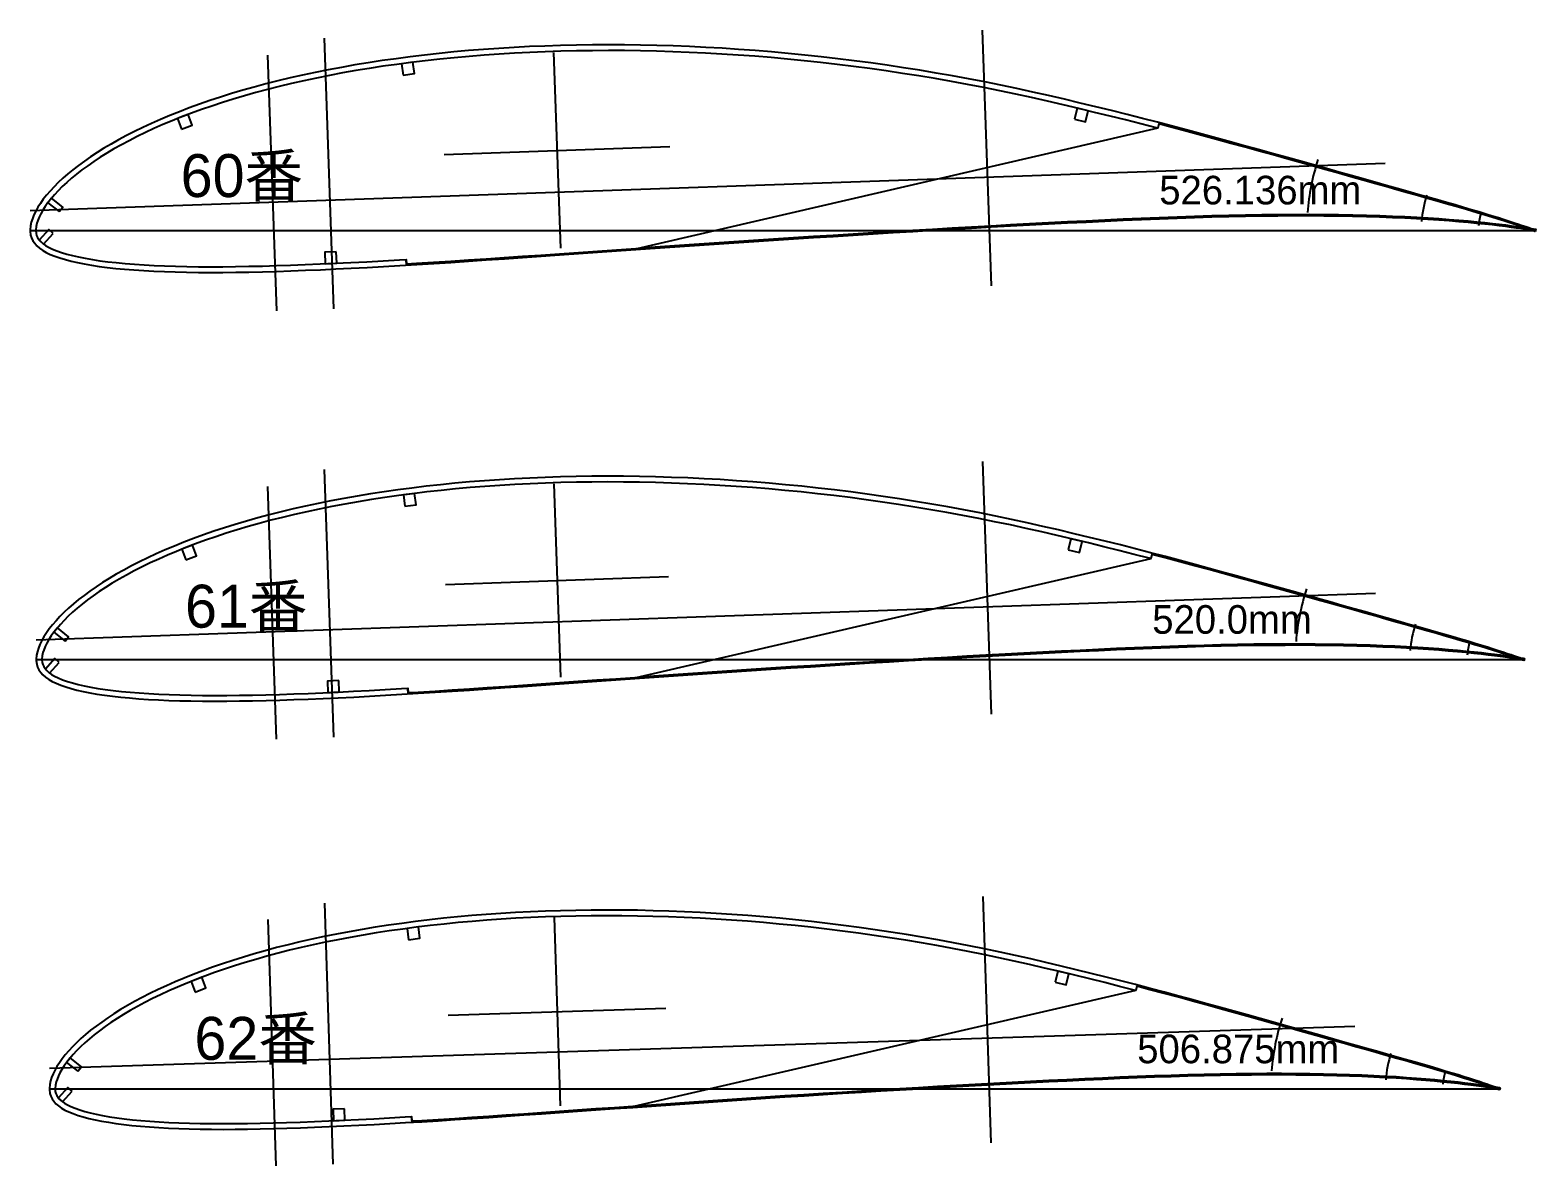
# Model space of a CAD drawing. Header units: metres. Extents: x -217 to 403, y -3621 to 82.
# Drawn here: x -184 to 342, y -2577 to -2180 of the extents above; entities that cross this region are included whole.
import ezdxf

# ---------------------------------------------------------------- set-up
doc = ezdxf.new("R2010")
doc.units = ezdxf.units.M
for name, color, linetype in [('FoilLayer', 7, 'Continuous'), ('RefFoilLayer', 7, 'Continuous'), ('StringerLayer', 7, 'Continuous'), ('SubLayer', 7, 'Continuous'), ('TextLayer', 7, 'Continuous')]:
    doc.layers.add(name, color=color, linetype=linetype)
doc.styles.add('MSゴシック', font='bigfont')

msp = doc.modelspace()

# ---------------------------------------------------------------- linework, layer by layer
at = {"layer": 'FoilLayer'}
for p, q in [((209.95, -2214.31), (26.31, -2256.82)), ((210.45, -2212.38), (209.95, -2214.31)), ((-52.61, -2262.14), (-52.73, -2260.15)), ((207.49, -2364.75), (26, -2406.74)), ((208, -2362.81), (207.49, -2364.75)), ((-52, -2412), (-52.12, -2410.01)), ((202.75, -2513.75), (202.24, -2515.69)), ((202.24, -2515.69), (25.34, -2556.57)), ((-50.69, -2561.7), (-50.81, -2559.7))]:
    msp.add_line(p, q, dxfattribs=at)
for points in [[(341.84, -2250.4), (341.74, -2250.36), (341.42, -2250.26), (340.93, -2250.08), (340.25, -2249.85), (339.4, -2249.55), (338.38, -2249.2), (337.19, -2248.8), (335.83, -2248.35), (334.32, -2247.84), (332.65, -2247.3), (330.82, -2246.71), (328.83, -2246.09), (326.69, -2245.43), (324.4, -2244.72), (321.95, -2243.98), (319.36, -2243.21), (316.62, -2242.4), (313.73, -2241.56), (310.7, -2240.68), (307.52, -2239.78), (304.2, -2238.83), (300.74, -2237.85), (297.16, -2236.83), (293.45, -2235.79), (289.61, -2234.7), (285.65, -2233.59), (281.58, -2232.43), (277.4, -2231.25), (273.12, -2230.04), (268.73, -2228.81), (264.24, -2227.56), (259.66, -2226.27), (254.99, -2224.96), (250.24, -2223.64), (245.41, -2222.3), (240.51, -2220.95), (235.52, -2219.58), (230.48, -2218.2), (225.38, -2216.8), (220.22, -2215.42), (215.01, -2214.04), (210.34, -2212.81), (209.95, -2214.31), (209.35, -2214.15), (204.04, -2212.78), (198.7, -2211.42), (193.31, -2210.08), (187.86, -2208.75), (182.39, -2207.43), (176.88, -2206.13), (171.36, -2204.84), (165.83, -2203.6), (160.29, -2202.38), (154.71, -2201.22), (149.1, -2200.1), (143.47, -2199.01), (137.82, -2197.97), (132.16, -2196.97), (126.48, -2196.02), (120.78, -2195.12), (115.06, -2194.27), (109.33, -2193.46), (103.6, -2192.7), (97.86, -2191.98), (92.11, -2191.32), (86.35, -2190.71), (80.59, -2190.15), (74.83, -2189.63), (69.07, -2189.16), (63.32, -2188.74), (57.59, -2188.36), (51.87, -2188.04), (46.16, -2187.78), (40.46, -2187.56), (34.78, -2187.38), (29.14, -2187.26), (23.52, -2187.18), (17.93, -2187.16), (12.36, -2187.2), (6.82, -2187.28), (1.32, -2187.4), (-4.14, -2187.57), (-9.54, -2187.79), (-14.91, -2188.07), (-20.24, -2188.39), (-25.52, -2188.77), (-30.75, -2189.18), (-35.91, -2189.64), (-41.01, -2190.14), (-46.06, -2190.71), (-51.06, -2191.32), (-55.99, -2191.97), (-60.86, -2192.66), (-65.65, -2193.39), (-70.36, -2194.16), (-75.01, -2194.98), (-79.58, -2195.85), (-84.08, -2196.75), (-88.5, -2197.69), (-92.83, -2198.67), (-97.06, -2199.68), (-101.22, -2200.73), (-105.29, -2201.83), (-109.28, -2202.96), (-113.17, -2204.12), (-116.97, -2205.31), (-120.68, -2206.53), (-124.28, -2207.78), (-127.8, -2209.07), (-131.22, -2210.37), (-134.54, -2211.7), (-137.76, -2213.05), (-140.86, -2214.42), (-143.87, -2215.82), (-146.77, -2217.22), (-149.57, -2218.65), (-152.26, -2220.09), (-154.84, -2221.53), (-157.29, -2222.97), (-159.64, -2224.44), (-161.87, -2225.91), (-164.01, -2227.39), (-166.03, -2228.86), (-167.92, -2230.33), (-169.69, -2231.78), (-171.35, -2233.23), (-172.89, -2234.68), (-174.32, -2236.12), (-175.63, -2237.54), (-176.83, -2238.93), (-177.91, -2240.3), (-178.86, -2241.63), (-179.69, -2242.91), (-180.4, -2244.18), (-180.97, -2245.33), (-181.47, -2246.6), (-181.79, -2247.48), (-182.03, -2248.65), (-182.15, -2249.84), (-182.16, -2250.05), (-182.08, -2251.06), (-181.87, -2251.77), (-181.55, -2252.47), (-181.06, -2253.19), (-180.44, -2253.9), (-179.67, -2254.6), (-178.76, -2255.26), (-177.67, -2255.9), (-176.36, -2256.52), (-174.84, -2257.12), (-173.14, -2257.72), (-171.32, -2258.29), (-169.35, -2258.82), (-167.2, -2259.3), (-164.87, -2259.76), (-162.37, -2260.19), (-159.75, -2260.6), (-156.99, -2260.97), (-154.07, -2261.28), (-150.97, -2261.57), (-147.71, -2261.83), (-144.33, -2262.07), (-140.83, -2262.27), (-137.18, -2262.42), (-133.38, -2262.54), (-129.42, -2262.62), (-125.34, -2262.68), (-121.13, -2262.71), (-116.8, -2262.7), (-112.33, -2262.64), (-107.7, -2262.55), (-102.95, -2262.45), (-98.1, -2262.33), (-93.13, -2262.16), (-88.03, -2261.96), (-82.8, -2261.73), (-77.45, -2261.49), (-72.01, -2261.24), (-66.47, -2260.95), (-60.82, -2260.63), (-55.05, -2260.28), (-52.73, -2260.15), (-52.64, -2261.69), (-49.09, -2261.48), (-43.13, -2261.13), (-37.1, -2260.75), (-30.97, -2260.33), (-24.75, -2259.91), (-18.44, -2259.48), (-12.07, -2259.06), (-5.64, -2258.61), (0.87, -2258.15), (7.45, -2257.68), (14.09, -2257.21), (20.78, -2256.75), (27.5, -2256.29), (34.27, -2255.8), (41.1, -2255.32), (47.97, -2254.84), (54.85, -2254.38), (61.76, -2253.91), (68.67, -2253.44), (75.63, -2252.97), (82.6, -2252.51), (89.57, -2252.07), (96.53, -2251.63), (103.48, -2251.19), (110.43, -2250.75), (117.38, -2250.33), (124.3, -2249.93), (131.18, -2249.53), (138.03, -2249.12), (144.87, -2248.73), (151.67, -2248.36), (158.42, -2248), (165.11, -2247.64), (171.76, -2247.28), (178.37, -2246.94), (184.93, -2246.62), (191.41, -2246.32), (197.82, -2246.02), (204.17, -2245.73), (210.46, -2245.47), (216.67, -2245.24), (222.79, -2245.04), (228.81, -2244.85), (234.75, -2244.69), (240.6, -2244.57), (246.34, -2244.49), (251.93, -2244.44), (257.42, -2244.4), (262.79, -2244.39), (268.03, -2244.43), (273.12, -2244.5), (278.05, -2244.59), (282.84, -2244.7), (287.49, -2244.84), (291.97, -2245), (296.27, -2245.2), (300.41, -2245.4), (304.38, -2245.62), (308.18, -2245.86), (311.78, -2246.14), (315.18, -2246.42), (318.39, -2246.69), (321.41, -2246.97), (324.24, -2247.26), (326.86, -2247.55), (329.28, -2247.83), (331.48, -2248.11), (333.48, -2248.38), (335.26, -2248.62), (336.84, -2248.84), (338.2, -2249.03), (339.37, -2249.2), (340.32, -2249.34), (341.07, -2249.46), (341.61, -2249.54), (341.95, -2249.59), (342.07, -2249.62)], [(337.85, -2400.4), (337.75, -2400.36), (337.44, -2400.26), (336.95, -2400.09), (336.28, -2399.85), (335.44, -2399.56), (334.43, -2399.21), (333.26, -2398.82), (331.91, -2398.37), (330.42, -2397.87), (328.77, -2397.34), (326.96, -2396.76), (325, -2396.14), (322.88, -2395.48), (320.61, -2394.79), (318.19, -2394.06), (315.63, -2393.29), (312.92, -2392.49), (310.07, -2391.66), (307.07, -2390.8), (303.93, -2389.9), (300.65, -2388.97), (297.23, -2388), (293.69, -2386.99), (290.03, -2385.96), (286.23, -2384.88), (282.32, -2383.78), (278.29, -2382.64), (274.17, -2381.48), (269.93, -2380.28), (265.6, -2379.07), (261.16, -2377.82), (256.63, -2376.55), (252.01, -2375.26), (247.32, -2373.95), (242.55, -2372.63), (237.7, -2371.29), (232.78, -2369.94), (227.79, -2368.57), (222.75, -2367.2), (217.65, -2365.83), (212.5, -2364.46), (207.89, -2363.25), (207.49, -2364.75), (206.9, -2364.59), (201.66, -2363.24), (196.37, -2361.89), (191.05, -2360.57), (185.67, -2359.25), (180.25, -2357.95), (174.81, -2356.66), (169.36, -2355.39), (163.89, -2354.16), (158.41, -2352.96), (152.9, -2351.82), (147.35, -2350.71), (141.79, -2349.63), (136.21, -2348.6), (130.62, -2347.62), (125, -2346.68), (119.37, -2345.79), (113.72, -2344.94), (108.06, -2344.14), (102.39, -2343.39), (96.71, -2342.68), (91.03, -2342.03), (85.34, -2341.42), (79.65, -2340.87), (73.96, -2340.36), (68.27, -2339.89), (62.58, -2339.47), (56.92, -2339.11), (51.26, -2338.79), (45.62, -2338.53), (39.99, -2338.31), (34.38, -2338.14), (28.8, -2338.01), (23.24, -2337.94), (17.72, -2337.92), (12.21, -2337.95), (6.74, -2338.03), (1.31, -2338.15), (-4.09, -2338.32), (-9.43, -2338.54), (-14.73, -2338.81), (-20, -2339.14), (-25.22, -2339.5), (-30.39, -2339.91), (-35.49, -2340.36), (-40.53, -2340.86), (-45.52, -2341.42), (-50.46, -2342.03), (-55.33, -2342.67), (-60.15, -2343.35), (-64.88, -2344.07), (-69.54, -2344.84), (-74.13, -2345.65), (-78.65, -2346.5), (-83.09, -2347.4), (-87.46, -2348.33), (-91.74, -2349.29), (-95.92, -2350.29), (-100.03, -2351.33), (-104.05, -2352.41), (-108, -2353.54), (-111.84, -2354.68), (-115.6, -2355.85), (-119.26, -2357.06), (-122.83, -2358.3), (-126.3, -2359.56), (-129.68, -2360.86), (-132.96, -2362.17), (-136.14, -2363.51), (-139.21, -2364.86), (-142.18, -2366.24), (-145.04, -2367.63), (-147.81, -2369.04), (-150.47, -2370.45), (-153.02, -2371.89), (-155.45, -2373.31), (-157.76, -2374.75), (-159.97, -2376.21), (-162.08, -2377.67), (-164.07, -2379.13), (-165.95, -2380.58), (-167.7, -2382.01), (-169.33, -2383.44), (-170.86, -2384.88), (-172.27, -2386.3), (-173.57, -2387.7), (-174.75, -2389.08), (-175.81, -2390.43), (-176.76, -2391.74), (-177.57, -2393.01), (-178.28, -2394.26), (-178.84, -2395.39), (-179.33, -2396.65), (-179.65, -2397.51), (-179.88, -2398.67), (-180, -2399.84), (-180.01, -2400.05), (-179.93, -2401.04), (-179.73, -2401.74), (-179.41, -2402.43), (-178.93, -2403.14), (-178.32, -2403.84), (-177.56, -2404.53), (-176.66, -2405.18), (-175.59, -2405.81), (-174.29, -2406.42), (-172.79, -2407.02), (-171.11, -2407.61), (-169.32, -2408.17), (-167.37, -2408.69), (-165.24, -2409.17), (-162.94, -2409.62), (-160.48, -2410.05), (-157.89, -2410.46), (-155.15, -2410.81), (-152.27, -2411.13), (-149.2, -2411.41), (-145.99, -2411.67), (-142.64, -2411.9), (-139.18, -2412.1), (-135.57, -2412.25), (-131.82, -2412.37), (-127.91, -2412.45), (-123.88, -2412.51), (-119.72, -2412.54), (-115.44, -2412.52), (-111.02, -2412.47), (-106.45, -2412.38), (-101.75, -2412.29), (-96.96, -2412.16), (-92.04, -2412), (-87.01, -2411.8), (-81.83, -2411.57), (-76.55, -2411.34), (-71.17, -2411.08), (-65.7, -2410.8), (-60.11, -2410.48), (-54.41, -2410.14), (-52.12, -2410.01), (-52.03, -2411.55), (-48.51, -2411.34), (-42.63, -2410.99), (-36.67, -2410.62), (-30.61, -2410.21), (-24.47, -2409.78), (-18.23, -2409.36), (-11.93, -2408.95), (-5.57, -2408.51), (0.86, -2408.05), (7.36, -2407.59), (13.92, -2407.12), (20.54, -2406.67), (27.18, -2406.21), (33.87, -2405.73), (40.62, -2405.25), (47.41, -2404.78), (54.21, -2404.32), (61.03, -2403.86), (67.87, -2403.39), (74.75, -2402.93), (81.64, -2402.47), (88.53, -2402.04), (95.4, -2401.61), (102.27, -2401.17), (109.15, -2400.74), (116.01, -2400.33), (122.85, -2399.93), (129.64, -2399.53), (136.42, -2399.13), (143.18, -2398.74), (149.9, -2398.37), (156.57, -2398.02), (163.18, -2397.66), (169.76, -2397.3), (176.29, -2396.97), (182.77, -2396.65), (189.18, -2396.36), (195.51, -2396.06), (201.79, -2395.78), (208.01, -2395.51), (214.14, -2395.29), (220.19, -2395.09), (226.14, -2394.91), (232.02, -2394.75), (237.8, -2394.63), (243.46, -2394.55), (249, -2394.5), (254.42, -2394.46), (259.73, -2394.45), (264.9, -2394.49), (269.93, -2394.56), (274.81, -2394.65), (279.54, -2394.76), (284.13, -2394.89), (288.56, -2395.06), (292.82, -2395.25), (296.9, -2395.45), (300.83, -2395.67), (304.58, -2395.91), (308.14, -2396.18), (311.51, -2396.45), (314.68, -2396.73), (317.67, -2397), (320.46, -2397.29), (323.05, -2397.57), (325.44, -2397.85), (327.62, -2398.13), (329.59, -2398.39), (331.35, -2398.63), (332.91, -2398.85), (334.26, -2399.04), (335.41, -2399.21), (336.35, -2399.35), (337.1, -2399.46), (337.62, -2399.54), (337.97, -2399.59), (338.08, -2399.61)], [(329.32, -2550.4), (329.22, -2550.37), (328.92, -2550.26), (328.44, -2550.1), (327.79, -2549.87), (326.97, -2549.58), (325.98, -2549.25), (324.84, -2548.86), (323.53, -2548.42), (322.08, -2547.94), (320.47, -2547.42), (318.7, -2546.85), (316.79, -2546.25), (314.73, -2545.61), (312.51, -2544.93), (310.16, -2544.22), (307.66, -2543.47), (305.02, -2542.69), (302.24, -2541.88), (299.32, -2541.04), (296.26, -2540.17), (293.06, -2539.26), (289.73, -2538.31), (286.28, -2537.33), (282.7, -2536.32), (279, -2535.28), (275.19, -2534.2), (271.27, -2533.09), (267.24, -2531.96), (263.12, -2530.79), (258.89, -2529.61), (254.56, -2528.39), (250.15, -2527.16), (245.65, -2525.89), (241.08, -2524.62), (236.43, -2523.33), (231.7, -2522.03), (226.9, -2520.71), (222.04, -2519.38), (217.12, -2518.03), (212.16, -2516.7), (207.13, -2515.37), (202.64, -2514.19), (202.24, -2515.69), (201.67, -2515.54), (196.56, -2514.22), (191.4, -2512.9), (186.21, -2511.61), (180.97, -2510.33), (175.69, -2509.06), (170.39, -2507.8), (165.07, -2506.57), (159.75, -2505.37), (154.4, -2504.2), (149.03, -2503.08), (143.62, -2502), (138.21, -2500.95), (132.76, -2499.95), (127.31, -2498.99), (121.84, -2498.07), (116.35, -2497.2), (110.84, -2496.38), (105.32, -2495.6), (99.8, -2494.87), (94.26, -2494.18), (88.73, -2493.54), (83.18, -2492.95), (77.63, -2492.41), (72.09, -2491.91), (66.54, -2491.46), (61, -2491.05), (55.48, -2490.69), (49.97, -2490.39), (44.46, -2490.13), (38.97, -2489.92), (33.51, -2489.75), (28.07, -2489.63), (22.66, -2489.56), (17.27, -2489.54), (11.91, -2489.57), (6.57, -2489.65), (1.28, -2489.76), (-3.98, -2489.93), (-9.19, -2490.14), (-14.36, -2490.41), (-19.49, -2490.72), (-24.58, -2491.08), (-29.62, -2491.48), (-34.59, -2491.92), (-39.5, -2492.41), (-44.37, -2492.95), (-49.18, -2493.54), (-53.93, -2494.16), (-58.62, -2494.83), (-63.23, -2495.53), (-67.77, -2496.28), (-72.25, -2497.07), (-76.65, -2497.9), (-80.98, -2498.77), (-85.24, -2499.68), (-89.41, -2500.62), (-93.49, -2501.59), (-97.49, -2502.61), (-101.41, -2503.66), (-105.26, -2504.76), (-109.01, -2505.87), (-112.67, -2507.01), (-116.23, -2508.19), (-119.71, -2509.4), (-123.09, -2510.63), (-126.39, -2511.89), (-129.59, -2513.17), (-132.68, -2514.47), (-135.67, -2515.79), (-138.57, -2517.13), (-141.36, -2518.49), (-144.06, -2519.87), (-146.65, -2521.24), (-149.13, -2522.64), (-151.5, -2524.03), (-153.75, -2525.43), (-155.9, -2526.85), (-157.96, -2528.28), (-159.9, -2529.7), (-161.73, -2531.1), (-163.43, -2532.5), (-165.02, -2533.9), (-166.51, -2535.3), (-167.88, -2536.68), (-169.15, -2538.05), (-170.3, -2539.38), (-171.33, -2540.7), (-172.25, -2541.98), (-173.05, -2543.21), (-173.73, -2544.42), (-174.28, -2545.53), (-174.75, -2546.75), (-175.06, -2547.59), (-175.29, -2548.71), (-175.41, -2549.85), (-175.41, -2550.04), (-175.34, -2550.99), (-175.14, -2551.67), (-174.84, -2552.34), (-174.37, -2553.03), (-173.79, -2553.7), (-173.05, -2554.37), (-172.18, -2555.01), (-171.14, -2555.62), (-169.87, -2556.21), (-168.41, -2556.79), (-166.78, -2557.37), (-165.03, -2557.92), (-163.13, -2558.42), (-161.06, -2558.89), (-158.82, -2559.33), (-156.42, -2559.75), (-153.9, -2560.14), (-151.23, -2560.49), (-148.42, -2560.8), (-145.43, -2561.07), (-142.3, -2561.32), (-139.04, -2561.55), (-135.67, -2561.75), (-132.15, -2561.89), (-128.49, -2562.01), (-124.68, -2562.09), (-120.75, -2562.15), (-116.7, -2562.17), (-112.53, -2562.16), (-108.22, -2562.1), (-103.76, -2562.02), (-99.18, -2561.92), (-94.51, -2561.8), (-89.72, -2561.64), (-84.81, -2561.45), (-79.77, -2561.23), (-74.62, -2561), (-69.37, -2560.75), (-64.04, -2560.48), (-58.6, -2560.17), (-53.04, -2559.83), (-50.81, -2559.7), (-50.71, -2561.25), (-47.29, -2561.05), (-41.55, -2560.7), (-35.74, -2560.34), (-29.84, -2559.94), (-23.85, -2559.53), (-17.77, -2559.12), (-11.63, -2558.71), (-5.43, -2558.28), (0.84, -2557.83), (7.17, -2557.38), (13.57, -2556.93), (20.02, -2556.49), (26.49, -2556.04), (33.02, -2555.57), (39.59, -2555.11), (46.21, -2554.65), (52.84, -2554.2), (59.49, -2553.75), (66.16, -2553.3), (72.86, -2552.84), (79.58, -2552.4), (86.29, -2551.98), (92.99, -2551.56), (99.69, -2551.13), (106.39, -2550.71), (113.08, -2550.31), (119.75, -2549.92), (126.37, -2549.53), (132.98, -2549.14), (139.56, -2548.76), (146.12, -2548.4), (152.62, -2548.06), (159.06, -2547.71), (165.47, -2547.36), (171.84, -2547.03), (178.16, -2546.73), (184.4, -2546.44), (190.58, -2546.15), (196.7, -2545.87), (202.76, -2545.62), (208.74, -2545.4), (214.63, -2545.21), (220.43, -2545.02), (226.16, -2544.87), (231.79, -2544.75), (237.32, -2544.67), (242.71, -2544.62), (248, -2544.59), (253.17, -2544.58), (258.22, -2544.62), (263.12, -2544.68), (267.87, -2544.77), (272.49, -2544.88), (276.96, -2545.01), (281.28, -2545.17), (285.43, -2545.36), (289.41, -2545.55), (293.23, -2545.76), (296.89, -2546), (300.36, -2546.26), (303.65, -2546.53), (306.74, -2546.8), (309.65, -2547.07), (312.37, -2547.34), (314.9, -2547.62), (317.23, -2547.9), (319.35, -2548.16), (321.27, -2548.42), (322.99, -2548.65), (324.51, -2548.87), (325.82, -2549.05), (326.94, -2549.22), (327.86, -2549.35), (328.59, -2549.46), (329.1, -2549.54), (329.44, -2549.59), (329.55, -2549.61)]]:
    msp.add_lwpolyline(points, close=True, dxfattribs=at)
at = {"layer": 'RefFoilLayer'}
for points in [[(341.99, -2249.97), (341.88, -2249.94), (341.57, -2249.83), (341.08, -2249.66), (340.4, -2249.42), (339.55, -2249.13), (338.52, -2248.77), (337.33, -2248.37), (335.97, -2247.92), (334.46, -2247.42), (332.79, -2246.87), (330.96, -2246.29), (328.97, -2245.66), (326.82, -2245), (324.53, -2244.29), (322.08, -2243.55), (319.49, -2242.78), (316.74, -2241.97), (313.86, -2241.12), (310.82, -2240.25), (307.64, -2239.35), (304.32, -2238.4), (300.86, -2237.42), (297.28, -2236.4), (293.57, -2235.35), (289.73, -2234.27), (285.77, -2233.15), (281.7, -2232), (277.52, -2230.82), (273.24, -2229.61), (268.85, -2228.38), (264.36, -2227.12), (259.78, -2225.84), (255.11, -2224.53), (250.36, -2223.2), (245.53, -2221.87), (240.63, -2220.51), (235.64, -2219.15), (230.6, -2217.76), (225.49, -2216.37), (220.34, -2214.98), (215.12, -2213.6), (209.85, -2212.22), (204.54, -2210.84), (199.18, -2209.48), (193.78, -2208.13), (188.33, -2206.8), (182.85, -2205.49), (177.33, -2204.18), (171.8, -2202.89), (166.26, -2201.64), (160.69, -2200.43), (155.1, -2199.26), (149.47, -2198.14), (143.83, -2197.05), (138.17, -2196), (132.49, -2195), (126.79, -2194.05), (121.08, -2193.14), (115.34, -2192.29), (109.6, -2191.48), (103.85, -2190.71), (98.09, -2190), (92.32, -2189.33), (86.55, -2188.72), (80.77, -2188.16), (74.99, -2187.64), (69.22, -2187.17), (63.45, -2186.74), (57.7, -2186.37), (51.96, -2186.05), (46.23, -2185.78), (40.52, -2185.56), (34.83, -2185.38), (29.16, -2185.26), (23.52, -2185.18), (17.92, -2185.16), (12.33, -2185.2), (6.77, -2185.28), (1.26, -2185.4), (-4.22, -2185.57), (-9.64, -2185.79), (-15.03, -2186.07), (-20.38, -2186.4), (-25.68, -2186.77), (-30.93, -2187.19), (-36.11, -2187.65), (-41.23, -2188.16), (-46.31, -2188.72), (-51.32, -2189.33), (-56.27, -2189.99), (-61.16, -2190.68), (-65.97, -2191.41), (-70.71, -2192.19), (-75.38, -2193.02), (-79.97, -2193.89), (-84.49, -2194.8), (-88.94, -2195.74), (-93.29, -2196.72), (-97.55, -2197.74), (-101.74, -2198.8), (-105.84, -2199.91), (-109.85, -2201.05), (-113.77, -2202.21), (-117.6, -2203.41), (-121.33, -2204.64), (-124.97, -2205.9), (-128.51, -2207.2), (-131.96, -2208.52), (-135.32, -2209.86), (-138.56, -2211.22), (-141.7, -2212.61), (-144.74, -2214.02), (-147.67, -2215.44), (-150.51, -2216.89), (-153.24, -2218.34), (-155.85, -2219.81), (-158.35, -2221.28), (-160.74, -2222.77), (-163.01, -2224.27), (-165.19, -2225.78), (-167.25, -2227.28), (-169.19, -2228.78), (-171.01, -2230.27), (-172.72, -2231.77), (-174.31, -2233.27), (-175.79, -2234.76), (-177.15, -2236.24), (-178.4, -2237.7), (-179.53, -2239.14), (-180.54, -2240.55), (-181.43, -2241.93), (-182.2, -2243.3), (-182.84, -2244.61), (-183.36, -2245.95), (-183.75, -2247.1), (-184.02, -2248.46), (-184.15, -2249.84), (-184.14, -2250.28), (-183.98, -2251.67), (-183.66, -2252.66), (-183.18, -2253.61), (-182.55, -2254.52), (-181.77, -2255.4), (-180.84, -2256.22), (-179.76, -2257), (-178.52, -2257.71), (-177.1, -2258.38), (-175.5, -2259.01), (-173.74, -2259.63), (-171.84, -2260.22), (-169.78, -2260.77), (-167.58, -2261.26), (-165.21, -2261.73), (-162.68, -2262.17), (-160.01, -2262.59), (-157.2, -2262.95), (-154.25, -2263.27), (-151.13, -2263.56), (-147.85, -2263.82), (-144.44, -2264.06), (-140.91, -2264.27), (-137.24, -2264.42), (-133.42, -2264.54), (-129.45, -2264.62), (-125.35, -2264.68), (-121.13, -2264.71), (-116.78, -2264.7), (-112.29, -2264.64), (-107.66, -2264.55), (-102.9, -2264.45), (-98.03, -2264.33), (-93.05, -2264.16), (-87.95, -2263.96), (-82.71, -2263.73), (-77.35, -2263.49), (-71.9, -2263.23), (-66.36, -2262.95), (-60.7, -2262.63), (-54.94, -2262.28), (-49.06, -2261.93), (-43.1, -2261.58), (-37.07, -2261.2), (-30.94, -2260.78), (-24.72, -2260.35), (-18.42, -2259.93), (-12.04, -2259.51), (-5.6, -2259.06), (0.9, -2258.6), (7.48, -2258.13), (14.12, -2257.66), (20.81, -2257.2), (27.53, -2256.73), (34.31, -2256.25), (41.13, -2255.77), (48, -2255.29), (54.88, -2254.83), (61.79, -2254.36), (68.71, -2253.89), (75.66, -2253.41), (82.63, -2252.96), (89.6, -2252.52), (96.55, -2252.08), (103.5, -2251.64), (110.46, -2251.2), (117.41, -2250.78), (124.32, -2250.38), (131.2, -2249.98), (138.06, -2249.57), (144.89, -2249.18), (151.7, -2248.81), (158.44, -2248.45), (165.13, -2248.09), (171.78, -2247.73), (178.39, -2247.39), (184.95, -2247.07), (191.43, -2246.77), (197.84, -2246.47), (204.19, -2246.18), (210.48, -2245.92), (216.69, -2245.69), (222.8, -2245.49), (228.82, -2245.3), (234.76, -2245.14), (240.61, -2245.02), (246.34, -2244.94), (251.94, -2244.89), (257.42, -2244.85), (262.79, -2244.84), (268.02, -2244.88), (273.11, -2244.95), (278.04, -2245.04), (282.83, -2245.15), (287.47, -2245.29), (291.95, -2245.45), (296.25, -2245.65), (300.38, -2245.85), (304.35, -2246.07), (308.14, -2246.31), (311.74, -2246.59), (315.14, -2246.86), (318.35, -2247.14), (321.37, -2247.42), (324.19, -2247.71), (326.81, -2248), (329.22, -2248.28), (331.42, -2248.56), (333.42, -2248.82), (335.2, -2249.06), (336.77, -2249.28), (338.14, -2249.48), (339.3, -2249.65), (340.25, -2249.79), (341, -2249.91), (341.54, -2249.99), (341.87, -2250.04), (341.99, -2250.06)], [(338, -2399.97), (337.9, -2399.94), (337.59, -2399.83), (337.1, -2399.66), (336.43, -2399.43), (335.59, -2399.14), (334.57, -2398.79), (333.4, -2398.39), (332.06, -2397.95), (330.56, -2397.45), (328.9, -2396.91), (327.1, -2396.33), (325.13, -2395.71), (323.01, -2395.05), (320.74, -2394.36), (318.32, -2393.62), (315.76, -2392.86), (313.05, -2392.06), (310.19, -2391.23), (307.19, -2390.36), (304.05, -2389.47), (300.77, -2388.53), (297.36, -2387.57), (293.81, -2386.56), (290.15, -2385.52), (286.35, -2384.45), (282.44, -2383.35), (278.42, -2382.21), (274.29, -2381.05), (270.05, -2379.85), (265.72, -2378.63), (261.28, -2377.39), (256.75, -2376.12), (252.14, -2374.83), (247.44, -2373.52), (242.67, -2372.19), (237.82, -2370.86), (232.89, -2369.51), (227.91, -2368.14), (222.86, -2366.76), (217.77, -2365.39), (212.61, -2364.03), (207.4, -2362.66), (202.15, -2361.3), (196.86, -2359.95), (191.52, -2358.62), (186.13, -2357.31), (180.72, -2356.01), (175.27, -2354.71), (169.8, -2353.44), (164.32, -2352.21), (158.82, -2351), (153.29, -2349.85), (147.73, -2348.74), (142.16, -2347.67), (136.56, -2346.63), (130.95, -2345.64), (125.31, -2344.7), (119.67, -2343.81), (114, -2342.96), (108.32, -2342.16), (102.64, -2341.4), (96.94, -2340.7), (91.24, -2340.04), (85.54, -2339.43), (79.83, -2338.88), (74.12, -2338.36), (68.41, -2337.9), (62.71, -2337.48), (57.03, -2337.11), (51.36, -2336.79), (45.69, -2336.53), (40.05, -2336.31), (34.42, -2336.14), (28.82, -2336.01), (23.25, -2335.94), (17.71, -2335.92), (12.18, -2335.95), (6.69, -2336.03), (1.24, -2336.15), (-4.17, -2336.32), (-9.53, -2336.54), (-14.86, -2336.82), (-20.14, -2337.14), (-25.38, -2337.51), (-30.57, -2337.92), (-35.69, -2338.37), (-40.75, -2338.88), (-45.77, -2339.44), (-50.72, -2340.04), (-55.62, -2340.69), (-60.45, -2341.37), (-65.2, -2342.1), (-69.88, -2342.87), (-74.5, -2343.68), (-79.04, -2344.54), (-83.51, -2345.44), (-87.9, -2346.38), (-92.2, -2347.34), (-96.42, -2348.35), (-100.55, -2349.4), (-104.6, -2350.49), (-108.57, -2351.62), (-112.44, -2352.77), (-116.23, -2353.95), (-119.92, -2355.17), (-123.51, -2356.42), (-127.01, -2357.7), (-130.42, -2359), (-133.74, -2360.33), (-136.95, -2361.67), (-140.05, -2363.04), (-143.05, -2364.44), (-145.95, -2365.85), (-148.76, -2367.28), (-151.45, -2368.71), (-154.03, -2370.16), (-156.5, -2371.61), (-158.86, -2373.08), (-161.11, -2374.57), (-163.26, -2376.06), (-165.3, -2377.55), (-167.22, -2379.03), (-169.02, -2380.5), (-170.71, -2381.99), (-172.28, -2383.47), (-173.74, -2384.94), (-175.08, -2386.4), (-176.32, -2387.84), (-177.44, -2389.27), (-178.44, -2390.66), (-179.32, -2392.03), (-180.08, -2393.38), (-180.71, -2394.67), (-181.22, -2396), (-181.61, -2397.13), (-181.87, -2398.48), (-182, -2399.84), (-181.99, -2400.28), (-181.83, -2401.65), (-181.52, -2402.63), (-181.05, -2403.57), (-180.42, -2404.47), (-179.65, -2405.34), (-178.73, -2406.15), (-177.66, -2406.92), (-176.44, -2407.62), (-175.03, -2408.28), (-173.45, -2408.91), (-171.71, -2409.52), (-169.83, -2410.1), (-167.8, -2410.64), (-165.62, -2411.13), (-163.28, -2411.59), (-160.78, -2412.03), (-158.15, -2412.44), (-155.37, -2412.8), (-152.45, -2413.12), (-149.36, -2413.4), (-146.13, -2413.66), (-142.76, -2413.9), (-139.27, -2414.1), (-135.64, -2414.25), (-131.87, -2414.37), (-127.94, -2414.45), (-123.89, -2414.51), (-119.71, -2414.54), (-115.42, -2414.52), (-110.98, -2414.47), (-106.41, -2414.38), (-101.7, -2414.28), (-96.89, -2414.16), (-91.96, -2413.99), (-86.92, -2413.8), (-81.75, -2413.57), (-76.45, -2413.33), (-71.07, -2413.08), (-65.58, -2412.8), (-59.99, -2412.48), (-54.29, -2412.14), (-48.49, -2411.79), (-42.6, -2411.44), (-36.63, -2411.07), (-30.58, -2410.66), (-24.44, -2410.23), (-18.2, -2409.81), (-11.9, -2409.4), (-5.54, -2408.95), (0.89, -2408.5), (7.39, -2408.03), (13.95, -2407.57), (20.57, -2407.12), (27.21, -2406.66), (33.91, -2406.18), (40.65, -2405.7), (47.44, -2405.23), (54.24, -2404.77), (61.07, -2404.31), (67.9, -2403.84), (74.78, -2403.37), (81.67, -2402.92), (88.55, -2402.49), (95.43, -2402.06), (102.3, -2401.62), (109.17, -2401.19), (116.04, -2400.77), (122.87, -2400.37), (129.67, -2399.98), (136.45, -2399.58), (143.2, -2399.19), (149.93, -2398.82), (156.59, -2398.47), (163.21, -2398.11), (169.78, -2397.75), (176.31, -2397.42), (182.79, -2397.1), (189.2, -2396.81), (195.53, -2396.51), (201.81, -2396.22), (208.02, -2395.96), (214.16, -2395.74), (220.21, -2395.54), (226.16, -2395.36), (232.03, -2395.2), (237.8, -2395.08), (243.47, -2395), (249, -2394.95), (254.42, -2394.91), (259.72, -2394.9), (264.9, -2394.94), (269.92, -2395.01), (274.8, -2395.1), (279.53, -2395.21), (284.12, -2395.34), (288.54, -2395.51), (292.8, -2395.7), (296.88, -2395.9), (300.8, -2396.12), (304.55, -2396.35), (308.1, -2396.63), (311.47, -2396.9), (314.64, -2397.18), (317.62, -2397.45), (320.41, -2397.73), (323, -2398.02), (325.38, -2398.3), (327.56, -2398.58), (329.53, -2398.84), (331.29, -2399.07), (332.85, -2399.29), (334.19, -2399.49), (335.34, -2399.65), (336.28, -2399.79), (337.03, -2399.91), (337.56, -2399.99), (337.89, -2400.04), (338, -2400.06)], [(329.47, -2549.97), (329.37, -2549.94), (329.07, -2549.84), (328.59, -2549.67), (327.94, -2549.44), (327.12, -2549.16), (326.13, -2548.82), (324.98, -2548.43), (323.67, -2548), (322.22, -2547.51), (320.6, -2546.99), (318.84, -2546.42), (316.92, -2545.82), (314.86, -2545.18), (312.65, -2544.5), (310.29, -2543.79), (307.79, -2543.04), (305.15, -2542.26), (302.37, -2541.45), (299.44, -2540.61), (296.38, -2539.74), (293.18, -2538.82), (289.85, -2537.88), (286.4, -2536.9), (282.82, -2535.89), (279.12, -2534.84), (275.31, -2533.77), (271.39, -2532.66), (267.36, -2531.52), (263.24, -2530.36), (259.01, -2529.17), (254.68, -2527.96), (250.27, -2526.72), (245.77, -2525.46), (241.2, -2524.18), (236.55, -2522.9), (231.82, -2521.59), (227.02, -2520.28), (222.16, -2518.94), (217.24, -2517.6), (212.27, -2516.27), (207.25, -2514.93), (202.17, -2513.6), (197.05, -2512.28), (191.89, -2510.96), (186.69, -2509.67), (181.44, -2508.38), (176.15, -2507.12), (170.84, -2505.85), (165.52, -2504.62), (160.17, -2503.41), (154.81, -2502.24), (149.42, -2501.12), (144, -2500.04), (138.57, -2498.99), (133.11, -2497.98), (127.64, -2497.01), (122.15, -2496.1), (116.65, -2495.23), (111.12, -2494.4), (105.59, -2493.62), (100.05, -2492.88), (94.49, -2492.19), (88.94, -2491.55), (83.38, -2490.96), (77.81, -2490.42), (72.25, -2489.92), (66.69, -2489.47), (61.13, -2489.06), (55.59, -2488.7), (50.06, -2488.39), (44.54, -2488.13), (39.04, -2487.92), (33.55, -2487.75), (28.1, -2487.63), (22.66, -2487.56), (17.26, -2487.54), (11.88, -2487.57), (6.52, -2487.65), (1.21, -2487.76), (-4.07, -2487.93), (-9.29, -2488.14), (-14.48, -2488.41), (-19.63, -2488.73), (-24.74, -2489.09), (-29.79, -2489.49), (-34.79, -2489.93), (-39.72, -2490.42), (-44.61, -2490.97), (-49.44, -2491.56), (-54.21, -2492.18), (-58.92, -2492.85), (-63.56, -2493.56), (-68.12, -2494.31), (-72.62, -2495.1), (-77.05, -2495.94), (-81.4, -2496.82), (-85.68, -2497.73), (-89.88, -2498.67), (-93.98, -2499.65), (-98.01, -2500.67), (-101.96, -2501.74), (-105.83, -2502.84), (-109.6, -2503.96), (-113.29, -2505.11), (-116.89, -2506.3), (-120.4, -2507.52), (-123.81, -2508.76), (-127.13, -2510.04), (-130.36, -2511.33), (-133.49, -2512.64), (-136.52, -2513.98), (-139.44, -2515.33), (-142.27, -2516.71), (-145, -2518.1), (-147.63, -2519.5), (-150.15, -2520.91), (-152.55, -2522.33), (-154.85, -2523.76), (-157.04, -2525.21), (-159.14, -2526.66), (-161.12, -2528.11), (-163, -2529.56), (-164.75, -2531), (-166.4, -2532.44), (-167.93, -2533.89), (-169.35, -2535.32), (-170.66, -2536.74), (-171.87, -2538.15), (-172.96, -2539.54), (-173.93, -2540.9), (-174.79, -2542.23), (-175.53, -2543.55), (-176.14, -2544.8), (-176.65, -2546.1), (-177.03, -2547.21), (-177.28, -2548.52), (-177.41, -2549.85), (-177.4, -2550.27), (-177.24, -2551.61), (-176.93, -2552.56), (-176.48, -2553.48), (-175.87, -2554.36), (-175.12, -2555.2), (-174.22, -2556), (-173.18, -2556.74), (-171.98, -2557.43), (-170.61, -2558.07), (-169.07, -2558.68), (-167.37, -2559.28), (-165.55, -2559.85), (-163.57, -2560.38), (-161.44, -2560.85), (-159.16, -2561.3), (-156.73, -2561.72), (-154.16, -2562.12), (-151.45, -2562.48), (-148.6, -2562.79), (-145.59, -2563.06), (-142.44, -2563.32), (-139.16, -2563.55), (-135.75, -2563.75), (-132.21, -2563.89), (-128.54, -2564.01), (-124.71, -2564.09), (-120.76, -2564.15), (-116.69, -2564.17), (-112.5, -2564.16), (-108.18, -2564.1), (-103.72, -2564.02), (-99.13, -2563.92), (-94.44, -2563.8), (-89.64, -2563.64), (-84.73, -2563.45), (-79.68, -2563.22), (-74.52, -2563), (-69.27, -2562.75), (-63.93, -2562.47), (-58.48, -2562.17), (-52.92, -2561.83), (-47.26, -2561.5), (-41.52, -2561.15), (-35.71, -2560.79), (-29.81, -2560.39), (-23.82, -2559.98), (-17.74, -2559.57), (-11.6, -2559.16), (-5.4, -2558.73), (0.87, -2558.28), (7.2, -2557.83), (13.6, -2557.38), (20.05, -2556.94), (26.53, -2556.49), (33.05, -2556.02), (39.62, -2555.56), (46.24, -2555.1), (52.87, -2554.65), (59.52, -2554.2), (66.19, -2553.75), (72.89, -2553.29), (79.61, -2552.85), (86.32, -2552.43), (93.02, -2552.01), (99.72, -2551.58), (106.42, -2551.16), (113.11, -2550.76), (119.77, -2550.36), (126.4, -2549.98), (133, -2549.59), (139.59, -2549.21), (146.14, -2548.85), (152.64, -2548.5), (159.09, -2548.16), (165.49, -2547.81), (171.86, -2547.48), (178.18, -2547.18), (184.42, -2546.89), (190.6, -2546.6), (196.71, -2546.32), (202.77, -2546.07), (208.75, -2545.85), (214.65, -2545.66), (220.45, -2545.47), (226.17, -2545.32), (231.8, -2545.2), (237.32, -2545.12), (242.71, -2545.07), (248, -2545.04), (253.17, -2545.03), (258.21, -2545.07), (263.11, -2545.13), (267.86, -2545.22), (272.47, -2545.33), (276.94, -2545.46), (281.26, -2545.62), (285.4, -2545.81), (289.38, -2546), (293.21, -2546.21), (296.86, -2546.45), (300.33, -2546.71), (303.61, -2546.98), (306.69, -2547.25), (309.6, -2547.52), (312.32, -2547.79), (314.84, -2548.07), (317.17, -2548.34), (319.29, -2548.61), (321.21, -2548.86), (322.92, -2549.1), (324.45, -2549.31), (325.76, -2549.5), (326.88, -2549.66), (327.8, -2549.8), (328.52, -2549.91), (329.04, -2549.99), (329.36, -2550.04), (329.47, -2550.06)]]:
    msp.add_lwpolyline(points, close=True, dxfattribs=at)
at = {"layer": 'StringerLayer'}
for points in [[(-53.81, -2195.71), (-49.85, -2195.19), (-50.37, -2191.23), (-54.34, -2191.75), (-53.81, -2195.71)], [(-131.26, -2214.67), (-127.52, -2213.24), (-128.95, -2209.51), (-132.69, -2210.94), (-131.26, -2214.67)], [(180.8, -2211.17), (184.69, -2212.1), (185.63, -2208.21), (181.74, -2207.28), (180.8, -2211.17)], [(-174, -2243.42), (-172.76, -2241.85), (-176.7, -2238.76), (-177.93, -2240.34), (-174, -2243.42)], [(-176.12, -2251.05), (-177.62, -2249.72), (-180.94, -2253.46), (-179.44, -2254.79), (-176.12, -2251.05)], [(-77.19, -2257.48), (-81.18, -2257.65), (-81.01, -2261.65), (-77.01, -2261.47), (-77.19, -2257.48)], [(-53.2, -2346.42), (-49.23, -2345.9), (-49.76, -2341.93), (-53.72, -2342.45), (-53.2, -2346.42)], [(-129.72, -2365.16), (-125.99, -2363.73), (-127.42, -2359.99), (-131.15, -2361.42), (-129.72, -2365.16)], [(178.66, -2361.68), (182.54, -2362.62), (183.48, -2358.73), (179.59, -2357.79), (178.66, -2361.68)], [(-171.91, -2393.56), (-170.68, -2391.99), (-174.61, -2388.9), (-175.84, -2390.47), (-171.91, -2393.56)], [(-174.01, -2400.98), (-175.5, -2399.66), (-178.82, -2403.4), (-177.32, -2404.72), (-174.01, -2400.98)], [(-76.27, -2407.32), (-80.26, -2407.5), (-80.09, -2411.49), (-76.09, -2411.32), (-76.27, -2407.32)], [(-51.89, -2497.93), (-47.92, -2497.41), (-48.44, -2493.44), (-52.41, -2493.96), (-51.89, -2497.93)], [(174.06, -2512.79), (177.95, -2513.72), (178.88, -2509.83), (174.99, -2508.9), (174.06, -2512.79)], [(-126.44, -2516.2), (-122.71, -2514.77), (-124.14, -2511.03), (-127.87, -2512.46), (-126.44, -2516.2)], [(-167.45, -2543.85), (-166.21, -2542.28), (-170.15, -2539.19), (-171.38, -2540.76), (-167.45, -2543.85)], [(-169.48, -2550.84), (-170.97, -2549.52), (-174.29, -2553.26), (-172.8, -2554.58), (-169.48, -2550.84)], [(-74.3, -2556.98), (-78.29, -2557.16), (-78.12, -2561.15), (-74.12, -2560.98), (-74.3, -2556.98)]]:
    msp.add_lwpolyline(points, dxfattribs=at)
at = {"layer": 'SubLayer'}
for p, q in [((-81.42, -2182.78), (-78.12, -2277.42)), ((148.62, -2180.01), (151.74, -2269.4)), ((-101.22, -2188.73), (-98.1, -2278.12)), ((-1.19, -2187.87), (1.19, -2256.23)), ((-39.44, -2223.43), (39.44, -2220.67)), ((289.37, -2226.59), (-184.15, -2243.13)), ((-184.15, -2250), (341.99, -2250)), ((148.64, -2330.76), (151.72, -2419.11)), ((-81.4, -2333.59), (-78.14, -2427.14)), ((-101.21, -2339.49), (-98.12, -2427.83)), ((-1.18, -2338.6), (1.18, -2406.16)), ((-38.98, -2373.74), (38.98, -2371.02)), ((286, -2376.86), (-182, -2393.21)), ((-182, -2400), (338, -2400)), ((148.78, -2482.8), (151.55, -2568.92)), ((-81.26, -2485.11), (-78.33, -2576.3)), ((-101.09, -2490.82), (-98.32, -2576.94)), ((-1.06, -2490.14), (1.06, -2556)), ((-38, -2524.29), (38, -2521.85)), ((278.78, -2528.23), (-177.41, -2542.88)), ((-177.41, -2550), (329.47, -2550))]:
    msp.add_line(p, q, dxfattribs=at)
for centre, radius in [((341.99, -2250), 80), ((341.99, -2250), 40), ((341.99, -2250), 20), ((338, -2400), 80), ((338, -2400), 40), ((338, -2400), 20), ((329.47, -2550), 80), ((329.47, -2550), 40), ((329.47, -2550), 20)]:
    msp.add_arc(centre, radius, 162, 175.5, dxfattribs=at)

# ---------------------------------------------------------------- texts
at = {"layer": 'TextLayer', "style": 'MSゴシック'}
for s, height, p in [('60番', 15, (-131.53, -2238.35)), ('526.136mm', 10, (210.45, -2240.92)), ('61番', 15, (-130, -2388.84)), ('520.0mm', 10, (208, -2390.97)), ('62番', 15, (-126.72, -2539.88)), ('506.875mm', 10, (202.75, -2541.07))]:
    msp.add_text(s, height=height, dxfattribs=at).set_placement(p)

doc.saveas('drawing.dxf')
